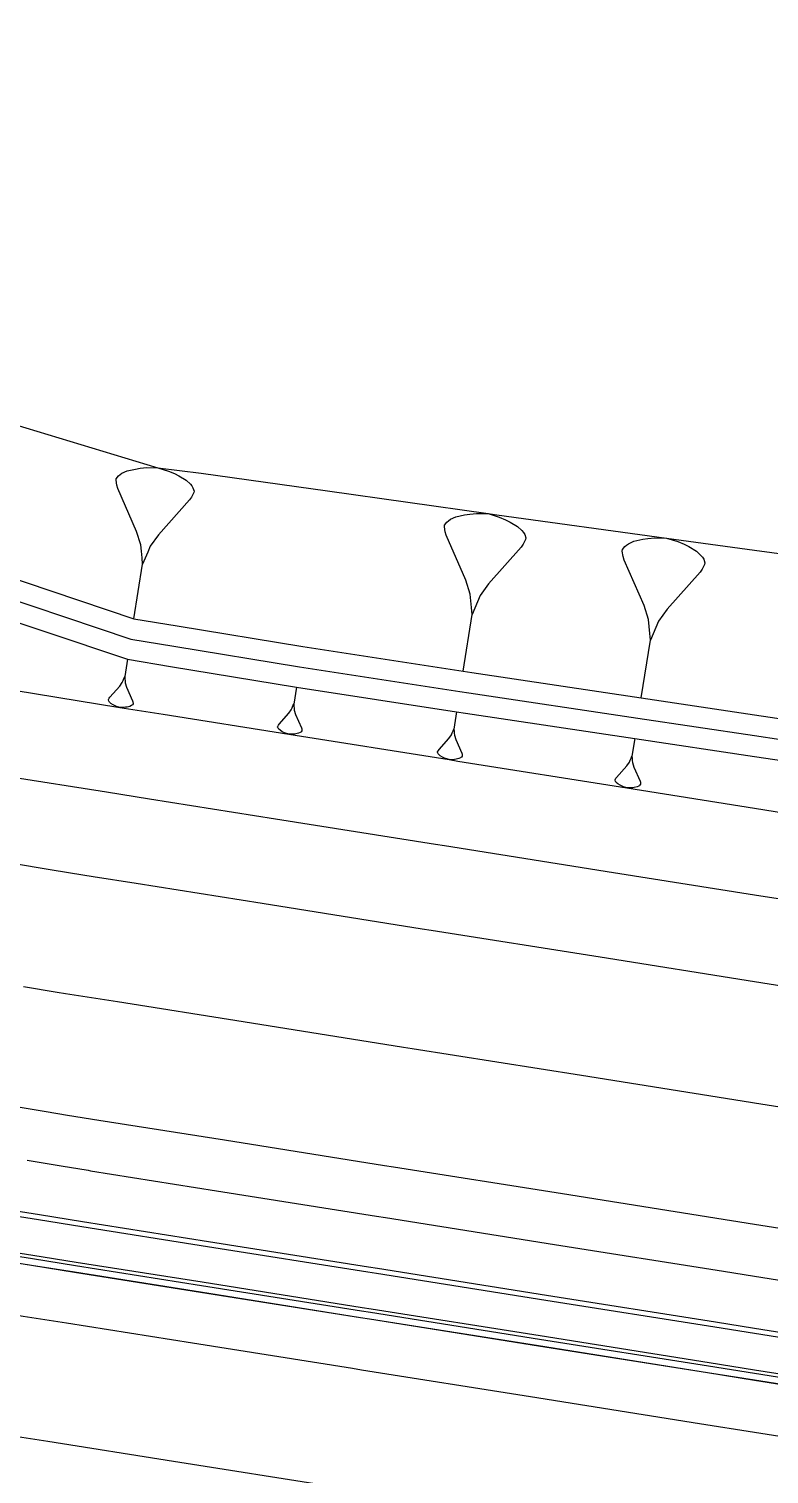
# Model space of a CAD drawing. Extents: x 383808 to 384559, y 802827 to 803490.
# Drawn here: x 384378.8 to 384400.43, y 802957.79 to 803000 of the extents above; entities that cross this region are included whole.
import ezdxf

# ---------------------------------------------------------------- set-up
doc = ezdxf.new("R2010")
doc.units = 0
doc.layers.get('0').update_dxf_attribs({"linetype": 'CONTINUOUS'})

msp = doc.modelspace()

# ---------------------------------------------------------------- linework, layer by layer
at = {"color": 7}
for p, q in [((384381.5177, 802987.0211), (384381.6685, 802987.0904)), ((384381.6685, 802987.0904), (384381.9101, 802987.1452)), ((384381.9101, 802987.1452), (384382.0537, 802987.169)), ((384382.0537, 802987.169), (384382.2426, 802987.1856)), ((384382.2426, 802987.1856), (384382.568, 802987.1806)), ((384382.568, 802987.1806), (384382.8789, 802987.0847)), ((384382.8789, 802987.0847), (384383.0535, 802987.0104)), ((384381.3453, 802986.8155), (384381.3525, 802986.861)), ((384381.3691, 802986.672), (384381.3453, 802986.8155)), ((384381.3525, 802986.861), (384381.4124, 802986.9447)), ((384381.4001, 802986.5739), (384381.3691, 802986.672)), ((384381.4124, 802986.9447), (384381.465, 802986.9829)), ((384381.465, 802986.9829), (384381.5177, 802987.0211)), ((384383.0535, 802987.0104), (384383.1826, 802986.9433)), ((384383.1826, 802986.9433), (384383.3954, 802986.8164)), ((384383.3954, 802986.8164), (384383.5173, 802986.7038)), ((384383.5173, 802986.7038), (384383.5555, 802986.6512)), ((384383.5555, 802986.6512), (384383.5938, 802986.5985)), ((384381.947, 802985.3224), (384381.4001, 802986.5739)), ((384383.4906, 802986.2422), (384382.5832, 802985.2214)), ((384383.5505, 802986.3259), (384383.4906, 802986.2422)), ((384383.6176, 802986.455), (384383.5505, 802986.3259)), ((384383.5938, 802986.5985), (384383.6248, 802986.5004)), ((384383.6248, 802986.5004), (384383.6176, 802986.455)), ((384391.2751, 802985.748), (384391.5275, 802985.8053)), ((384391.5275, 802985.8053), (384391.6774, 802985.8302)), ((384391.6774, 802985.8302), (384391.8748, 802985.8475)), ((384391.8748, 802985.8475), (384392.2146, 802985.8423)), ((384392.2146, 802985.8423), (384392.5393, 802985.7421)), ((384390.9376, 802985.461), (384390.9451, 802985.5085)), ((384390.9625, 802985.3111), (384390.9376, 802985.461)), ((384390.9451, 802985.5085), (384391.0077, 802985.5958)), ((384391.0077, 802985.5958), (384391.0627, 802985.6358)), ((384391.0627, 802985.6358), (384391.1177, 802985.6757)), ((384391.1177, 802985.6757), (384391.2751, 802985.748)), ((384392.5393, 802985.7421), (384392.7216, 802985.6645)), ((384392.7216, 802985.6645), (384392.8564, 802985.5944)), ((384392.8564, 802985.5944), (384393.0787, 802985.4619)), ((384393.0787, 802985.4619), (384393.206, 802985.3443)), ((384382.0711, 802984.93), (384381.947, 802985.3224)), ((384382.5832, 802985.2214), (384382.3438, 802984.8867)), ((384390.9949, 802985.2086), (384390.9625, 802985.3111)), ((384391.566, 802983.9015), (384390.9949, 802985.2086)), ((384393.2407, 802984.9496), (384393.1782, 802984.8622)), ((384393.206, 802985.3443), (384393.246, 802985.2893)), ((384393.3108, 802985.0844), (384393.2407, 802984.9496)), ((384393.246, 802985.2893), (384393.2859, 802985.2343)), ((384393.2859, 802985.2343), (384393.3183, 802985.1319)), ((384393.3183, 802985.1319), (384393.3108, 802985.0844)), ((384396.2619, 802984.9192), (384396.3177, 802984.9597)), ((384396.3177, 802984.9597), (384396.4774, 802985.0331)), ((384396.4774, 802985.0331), (384396.7333, 802985.0911)), ((384396.7333, 802985.0911), (384396.8853, 802985.1164)), ((384396.8853, 802985.1164), (384397.0855, 802985.1339)), ((384397.0855, 802985.1339), (384397.43, 802985.1286)), ((384397.43, 802985.1286), (384397.7593, 802985.027)), ((384397.7593, 802985.027), (384397.9442, 802984.9483)), ((384397.9442, 802984.9483), (384398.081, 802984.8773)), ((384382.0877, 802984.741), (384382.0711, 802984.93)), ((384382.1043, 802984.552), (384382.0877, 802984.741)), ((384382.1209, 802984.363), (384382.1043, 802984.552)), ((384382.1952, 802984.5375), (384382.1209, 802984.363)), ((384382.2695, 802984.7121), (384382.1952, 802984.5375)), ((384382.3438, 802984.8867), (384382.2695, 802984.7121)), ((384393.1782, 802984.8622), (384392.2305, 802983.7961)), ((384396.1351, 802984.742), (384396.1428, 802984.7901)), ((384396.1603, 802984.5899), (384396.1351, 802984.742)), ((384396.1428, 802984.7901), (384396.2062, 802984.8787)), ((384396.1932, 802984.486), (384396.1603, 802984.5899)), ((384396.2062, 802984.8787), (384396.2619, 802984.9192)), ((384398.081, 802984.8773), (384398.3063, 802984.7428)), ((384398.3063, 802984.7428), (384398.4354, 802984.6237)), ((384398.4354, 802984.6237), (384398.4759, 802984.5679)), ((384398.4759, 802984.5679), (384398.5164, 802984.5121)), ((384381.8685, 802982.7724), (384382.1209, 802984.363)), ((384396.7724, 802983.1606), (384396.1932, 802984.486)), ((384398.4072, 802984.1347), (384397.4462, 802983.0537)), ((384398.4706, 802984.2234), (384398.4072, 802984.1347)), ((384398.5417, 802984.3601), (384398.4706, 802984.2234)), ((384398.5164, 802984.5121), (384398.5493, 802984.4082)), ((384398.5493, 802984.4082), (384398.5417, 802984.3601)), ((384391.6956, 802983.4917), (384391.566, 802983.9015)), ((384392.2305, 802983.7961), (384391.9804, 802983.4465)), ((384391.7129, 802983.2943), (384391.6956, 802983.4917)), ((384391.7303, 802983.0969), (384391.7129, 802983.2943)), ((384391.9028, 802983.2642), (384391.8252, 802983.0819)), ((384391.9804, 802983.4465), (384391.9028, 802983.2642)), ((384391.484, 802981.2384), (384391.7476, 802982.8996)), ((384391.7476, 802982.8996), (384391.7303, 802983.0969)), ((384391.8252, 802983.0819), (384391.7476, 802982.8996)), ((384396.9038, 802982.745), (384396.7724, 802983.1606)), ((384397.4462, 802983.0537), (384397.1926, 802982.6992)), ((384396.9214, 802982.5448), (384396.9038, 802982.745)), ((384396.9389, 802982.3447), (384396.9214, 802982.5448)), ((384397.1139, 802982.5143), (384397.0352, 802982.3294)), ((384397.1926, 802982.6992), (384397.1139, 802982.5143)), ((384396.6892, 802980.4599), (384396.9565, 802982.1445)), ((384396.9565, 802982.1445), (384396.9389, 802982.3447)), ((384397.0352, 802982.3294), (384396.9565, 802982.1445)), ((384381.6804, 802981.5872), (384381.6, 802981.0803)), ((384381.1635, 802980.4814), (384381.4527, 802980.8067)), ((384381.4527, 802980.8067), (384381.529, 802980.9134)), ((384381.529, 802980.9134), (384381.5526, 802980.969)), ((384381.5526, 802980.969), (384381.5763, 802981.0247)), ((384381.5763, 802981.0247), (384381.6, 802981.0803)), ((384381.6, 802981.0803), (384381.6053, 802981.0201)), ((384381.6053, 802981.0201), (384381.6106, 802980.9598)), ((384381.6106, 802980.9598), (384381.6159, 802980.8996)), ((384381.6159, 802980.8996), (384381.6554, 802980.7746)), ((384381.6554, 802980.7746), (384381.8297, 802980.3757)), ((384386.6143, 802980.776), (384386.5354, 802980.2791)), ((384381.1207, 802980.3991), (384381.123, 802980.4136)), ((384381.1306, 802980.3679), (384381.1207, 802980.3991)), ((384381.123, 802980.4136), (384381.1444, 802980.4548)), ((384381.1428, 802980.3511), (384381.1306, 802980.3679)), ((384381.155, 802980.3343), (384381.1428, 802980.3511)), ((384381.1444, 802980.4548), (384381.1635, 802980.4814)), ((384381.1938, 802980.2984), (384381.155, 802980.3343)), ((384381.8297, 802980.3757), (384381.8396, 802980.3445)), ((384381.8396, 802980.3445), (384381.8472, 802980.2987)), ((384381.2617, 802980.258), (384381.1938, 802980.2984)), ((384381.3028, 802980.2366), (384381.2617, 802980.258)), ((384381.3584, 802980.2129), (384381.3028, 802980.2366)), ((384381.4575, 802980.1824), (384381.3584, 802980.2129)), ((384381.5612, 802980.1808), (384381.4575, 802980.1824)), ((384381.6214, 802980.1861), (384381.5612, 802980.1808)), ((384381.6672, 802980.1936), (384381.6214, 802980.1861)), ((384381.7442, 802980.2111), (384381.6672, 802980.1936)), ((384381.7922, 802980.2332), (384381.7442, 802980.2111)), ((384381.809, 802980.2454), (384381.7922, 802980.2332)), ((384381.8258, 802980.2576), (384381.809, 802980.2454)), ((384381.8449, 802980.2842), (384381.8258, 802980.2576)), ((384381.8472, 802980.2987), (384381.8449, 802980.2842)), ((384386.1075, 802979.692), (384386.391, 802980.0109)), ((384386.391, 802980.0109), (384386.4658, 802980.1154)), ((384386.4658, 802980.1154), (384386.489, 802980.17)), ((384386.489, 802980.17), (384386.5122, 802980.2245)), ((384386.5122, 802980.2245), (384386.5354, 802980.2791)), ((384386.5354, 802980.2791), (384386.5406, 802980.22)), ((384386.5406, 802980.22), (384386.5458, 802980.161)), ((384386.5458, 802980.161), (384386.551, 802980.1019)), ((384386.551, 802980.1019), (384386.5897, 802979.9793)), ((384386.5897, 802979.9793), (384386.7606, 802979.5883)), ((384391.296, 802980.0532), (384391.216, 802979.5492)), ((384386.0656, 802979.6113), (384386.0678, 802979.6255)), ((384386.0753, 802979.5806), (384386.0656, 802979.6113)), ((384386.0678, 802979.6255), (384386.0888, 802979.6658)), ((384386.0872, 802979.5642), (384386.0753, 802979.5806)), ((384386.0991, 802979.5477), (384386.0872, 802979.5642)), ((384386.0888, 802979.6658), (384386.1075, 802979.692)), ((384386.1372, 802979.5126), (384386.0991, 802979.5477)), ((384386.2037, 802979.4729), (384386.1372, 802979.5126)), ((384386.2441, 802979.452), (384386.2037, 802979.4729)), ((384386.7403, 802979.4606), (384386.7239, 802979.4486)), ((384386.7568, 802979.4725), (384386.7403, 802979.4606)), ((384386.7755, 802979.4986), (384386.7568, 802979.4725)), ((384386.7606, 802979.5883), (384386.7703, 802979.5577)), ((384386.7703, 802979.5577), (384386.7777, 802979.5128)), ((384386.7777, 802979.5128), (384386.7755, 802979.4986)), ((384391.1689, 802979.4386), (384391.1925, 802979.4939)), ((384391.1925, 802979.4939), (384391.216, 802979.5492)), ((384391.216, 802979.5492), (384391.2213, 802979.4893)), ((384391.2213, 802979.4893), (384391.2265, 802979.4294)), ((384386.2986, 802979.4288), (384386.2441, 802979.452)), ((384386.3957, 802979.3988), (384386.2986, 802979.4288)), ((384386.4974, 802979.3972), (384386.3957, 802979.3988)), ((384386.5564, 802979.4024), (384386.4974, 802979.3972)), ((384386.6013, 802979.4098), (384386.5564, 802979.4024)), ((384386.6768, 802979.427), (384386.6013, 802979.4098)), ((384386.7239, 802979.4486), (384386.6768, 802979.427)), ((384390.782, 802978.9538), (384391.0695, 802979.2772)), ((384391.0695, 802979.2772), (384391.1454, 802979.3832)), ((384391.1454, 802979.3832), (384391.1689, 802979.4386)), ((384391.2265, 802979.4294), (384391.2318, 802979.3695)), ((384391.2318, 802979.3695), (384391.2711, 802979.2452)), ((384391.2711, 802979.2452), (384391.4444, 802978.8486)), ((384396.5012, 802979.2748), (384396.4185, 802978.7541)), ((384390.7395, 802978.8719), (384390.7417, 802978.8863)), ((384390.7493, 802978.8408), (384390.7395, 802978.8719)), ((384390.7417, 802978.8863), (384390.763, 802978.9272)), ((384390.7614, 802978.8242), (384390.7493, 802978.8408)), ((384390.7735, 802978.8075), (384390.7614, 802978.8242)), ((384390.763, 802978.9272), (384390.782, 802978.9538)), ((384390.8122, 802978.7718), (384390.7735, 802978.8075)), ((384390.8796, 802978.7316), (384390.8122, 802978.7718)), ((384390.9205, 802978.7103), (384390.8796, 802978.7316)), ((384390.9758, 802978.6868), (384390.9205, 802978.7103)), ((384391.0743, 802978.6564), (384390.9758, 802978.6868)), ((384391.1774, 802978.6548), (384391.0743, 802978.6564)), ((384391.2373, 802978.6601), (384391.1774, 802978.6548)), ((384391.2828, 802978.6676), (384391.2373, 802978.6601)), ((384391.3594, 802978.685), (384391.2828, 802978.6676)), ((384391.4071, 802978.7069), (384391.3594, 802978.685)), ((384391.4238, 802978.719), (384391.4071, 802978.7069)), ((384391.4405, 802978.7312), (384391.4238, 802978.719)), ((384391.4595, 802978.7577), (384391.4405, 802978.7312)), ((384391.4444, 802978.8486), (384391.4542, 802978.8176)), ((384391.4542, 802978.8176), (384391.4617, 802978.7721)), ((384391.4617, 802978.7721), (384391.4595, 802978.7577)), ((384396.3456, 802978.5826), (384396.3699, 802978.6397)), ((384396.3699, 802978.6397), (384396.3942, 802978.6969)), ((384396.3942, 802978.6969), (384396.4185, 802978.7541)), ((384396.4185, 802978.7541), (384396.424, 802978.6922)), ((384396.424, 802978.6922), (384396.4294, 802978.6303)), ((384396.4294, 802978.6303), (384396.4348, 802978.5684)), ((384395.9701, 802978.1388), (384396.2672, 802978.473)), ((384396.2672, 802978.473), (384396.3456, 802978.5826)), ((384396.4348, 802978.5684), (384396.4755, 802978.44)), ((384396.4755, 802978.44), (384396.6545, 802978.0302)), ((384395.9262, 802978.0543), (384395.9286, 802978.0692)), ((384395.9363, 802978.0222), (384395.9262, 802978.0543)), ((384395.9286, 802978.0692), (384395.9505, 802978.1114)), ((384395.9489, 802978.0049), (384395.9363, 802978.0222)), ((384395.9614, 802977.9877), (384395.9489, 802978.0049)), ((384395.9505, 802978.1114), (384395.9701, 802978.1388)), ((384396.0013, 802977.9509), (384395.9614, 802977.9877)), ((384396.071, 802977.9093), (384396.0013, 802977.9509)), ((384396.1132, 802977.8873), (384396.071, 802977.9093)), ((384396.1704, 802977.863), (384396.1132, 802977.8873)), ((384396.2722, 802977.8316), (384396.1704, 802977.863)), ((384396.3787, 802977.83), (384396.2722, 802977.8316)), ((384396.4406, 802977.8354), (384396.3787, 802977.83)), ((384396.4875, 802977.8432), (384396.4406, 802977.8354)), ((384396.5667, 802977.8612), (384396.4875, 802977.8432)), ((384396.616, 802977.8838), (384396.5667, 802977.8612)), ((384396.6333, 802977.8963), (384396.616, 802977.8838)), ((384396.6505, 802977.9089), (384396.6333, 802977.8963)), ((384396.6701, 802977.9363), (384396.6505, 802977.9089)), ((384396.6545, 802978.0302), (384396.6647, 802977.9981)), ((384396.6647, 802977.9981), (384396.6724, 802977.9511)), ((384396.6724, 802977.9511), (384396.6701, 802977.9363))]:
    msp.add_line(p, q, dxfattribs=at)
at = {"color": 1, "linetype": 'CONTINUOUS'}
for points in [[(384333.5541, 803000), (384333.9297, 802999.7044), (384338.4757, 802996.4489), (384343.0745, 802993.5265), (384344.257, 802992.8307), (384347.7225, 802990.9142), (384352.4169, 802988.5941), (384357.1555, 802986.5522), (384361.9365, 802984.7776), (384366.7586, 802983.2622), (384371.6209, 802982.0003), (384376.5228, 802980.9879), (384381.4575, 802980.1824), (384382.7188, 802979.9822), (384386.3957, 802979.3988), (384391.0743, 802978.6564), (384391.334, 802978.6152), (384396.2722, 802977.8316), (384400, 802977.2401)], [(384342.9656, 803000), (384343.9865, 802999.274), (384345.1545, 802998.4873), (384348.5749, 802996.286), (384353.2048, 802993.5595), (384357.8786, 802991.1094), (384362.5987, 802988.9509), (384367.3676, 802987.1004), (384372.1882, 802985.5759), (384377.0619, 802984.3854), (384381.8685, 802982.7724), (384383.1279, 802982.5604), (384386.8023, 802981.9612), (384391.484, 802981.2384), (384391.744, 802981.1995), (384396.6892, 802980.4599), (384400, 802979.9648)], [(384400, 802979.9648), (384401.6344, 802979.7204), (384406.5796, 802978.9809), (384411.5249, 802978.2414), (384416.4701, 802977.5018), (384421.4153, 802976.7623), (384426.3605, 802976.0228), (384431.3057, 802975.2832), (384436.2509, 802974.5437), (384441.1961, 802973.8042), (384446.1413, 802973.0646), (384451.0865, 802972.3251), (384456.0317, 802971.5856), (384460.9456, 802970.6486), (384465.9326, 802970.1727), (384470.8778, 802969.4331), (384475.8231, 802968.6936), (384480.7683, 802967.9541), (384485.7135, 802967.2145), (384490.6587, 802966.475), (384495.6039, 802965.7355), (384500, 802965.0781)], [(384400, 802977.2401), (384401.2104, 802977.048), (384406.1486, 802976.2645), (384411.0868, 802975.4809), (384416.025, 802974.6973), (384420.9633, 802973.9137), (384425.9015, 802973.1301), (384430.8397, 802972.3465), (384435.7779, 802971.563), (384440.7161, 802970.7794), (384445.6544, 802969.9958), (384450.5926, 802969.2122), (384455.5308, 802968.4286), (384457.5061, 802968.1152), (384460.375, 802967.0525)], [(384359.3078, 802968.2114), (384364.2686, 802967.5703), (384369.2068, 802966.7867), (384374.145, 802966.0031), (384379.0833, 802965.2196), (384380.3445, 802965.0194), (384384.0215, 802964.436), (384388.7001, 802963.6936), (384388.9597, 802963.6524), (384393.8979, 802962.8688), (384398.8361, 802962.0852), (384400, 802961.9006)], [(384359.3313, 802968.3595), (384364.2921, 802967.7185), (384369.2303, 802966.9349), (384374.1686, 802966.1513), (384379.1068, 802965.3677), (384380.368, 802965.1676), (384384.045, 802964.5841), (384388.7236, 802963.8417), (384388.9832, 802963.8005), (384393.9214, 802963.017), (384398.8596, 802962.2334), (384400, 802962.0524)], [(384373.9343, 802964.6748), (384378.8725, 802963.8912), (384380.1337, 802963.6911), (384383.8107, 802963.1076), (384388.4893, 802962.3652), (384388.7489, 802962.324), (384393.6871, 802961.5404), (384398.6254, 802960.7569), (384400, 802960.5387)], [(384400, 802962.0524), (384403.7979, 802961.4498), (384408.7361, 802960.6662), (384413.6743, 802959.8826), (384418.6125, 802959.0991), (384423.5507, 802958.3155), (384428.489, 802957.5319), (384433.4272, 802956.7483), (384438.3654, 802955.9647), (384443.3036, 802955.1811), (384448.2418, 802954.3976), (384453.18, 802953.614), (384458.1183, 802952.8304), (384463.0565, 802952.0468), (384467.9947, 802951.2632), (384472.9329, 802950.4797), (384477.8711, 802949.6961), (384482.8094, 802948.9125), (384487.7476, 802948.1289), (384492.6858, 802947.3453), (384497.624, 802946.5617), (384500, 802946.1847)], [(384400, 802961.9006), (384403.7744, 802961.3017), (384408.7126, 802960.5181), (384413.6508, 802959.7345), (384418.589, 802958.9509), (384423.5272, 802958.1673), (384428.4654, 802957.3837), (384433.4037, 802956.6002), (384438.3419, 802955.8166), (384443.2801, 802955.033), (384448.2183, 802954.2494), (384453.1565, 802953.4658), (384458.0948, 802952.6823), (384463.033, 802951.8987), (384467.9712, 802951.1151), (384472.9094, 802950.3315), (384477.8476, 802949.5479), (384482.7858, 802948.7643), (384487.7241, 802947.9808), (384492.6623, 802947.1972), (384497.6005, 802946.4136), (384500, 802946.0329)], [(384400, 802960.5387), (384403.5636, 802959.9733), (384408.5018, 802959.1897), (384413.44, 802958.4061), (384418.3782, 802957.6225), (384423.3164, 802956.8389), (384428.2547, 802956.0554), (384433.1929, 802955.2718), (384438.1311, 802954.4882), (384443.0693, 802953.7046), (384448.0075, 802952.921), (384452.9458, 802952.1375), (384457.884, 802951.3539)]]:
    msp.add_lwpolyline(points, dxfattribs=at)
at = {"color": 7, "linetype": 'CONTINUOUS'}
for points in [[(384341.111, 803000), (384343.7984, 802998.0888), (384344.9665, 802997.3021), (384348.3869, 802995.1008), (384353.0168, 802992.3743), (384357.6906, 802989.9242), (384362.4106, 802987.7657), (384367.1795, 802985.9152), (384372.0002, 802984.3908), (384376.8738, 802983.2003), (384381.6804, 802981.5872), (384382.9398, 802981.3752), (384386.6143, 802980.776), (384391.296, 802980.0532), (384391.556, 802980.0143), (384396.5012, 802979.2748), (384400, 802978.7515)], [(384342.0383, 803000), (384343.8925, 802998.6814), (384345.0605, 802997.8947), (384348.4809, 802995.6934), (384353.1108, 802992.9669), (384357.7846, 802990.5168), (384362.5046, 802988.3583), (384367.2736, 802986.5078), (384372.0942, 802984.9834), (384376.9679, 802983.7928), (384381.7745, 802982.1798), (384383.0338, 802981.9678), (384386.7083, 802981.3686), (384391.39, 802980.6458), (384391.65, 802980.6069), (384396.5952, 802979.8674), (384400, 802979.3582)], [(384350.7416, 803000), (384353.9187, 802998.0584), (384358.5859, 802995.5665), (384363.2958, 802993.3443), (384368.0337, 802991.2982), (384372.8412, 802989.6907), (384377.7371, 802988.6404), (384382.568, 802987.1806), (384383.8361, 802987.0235), (384387.5242, 802986.5104), (384392.2146, 802985.8423), (384392.4751, 802985.8066), (384397.43, 802985.1286), (384400, 802984.7769)], [(384400, 802984.7769), (384402.385, 802984.4506), (384407.3349, 802983.7407), (384412.2432, 802982.7683), (384417.1412, 802981.7313), (384422.0586, 802980.8167), (384426.9821, 802979.9403), (384431.9056, 802979.0638), (384436.8337, 802978.2163), (384441.7496, 802977.2926), (384446.6633, 802976.3543), (384451.577, 802975.4159), (384456.4865, 802974.4518), (384461.36, 802973.2604), (384466.3066, 802972.5296), (384471.2123, 802971.5407), (384476.125, 802970.5962)], [(384400, 802979.3582), (384401.5404, 802979.1278), (384406.4856, 802978.3883), (384411.4308, 802977.6488), (384416.376, 802976.9092), (384421.3212, 802976.1697), (384426.2664, 802975.4302), (384431.2117, 802974.6906), (384436.1569, 802973.9511), (384441.1021, 802973.2116), (384446.0473, 802972.472), (384450.9925, 802971.7325), (384455.9377, 802970.993), (384460.8516, 802970.056), (384465.8386, 802969.5801), (384470.7838, 802968.8406), (384475.729, 802968.101), (384480.6742, 802967.3615), (384485.6194, 802966.622), (384490.5646, 802965.8824), (384495.5099, 802965.1429), (384500, 802964.4714)], [(384400, 802978.7515), (384401.4464, 802978.5352), (384406.3916, 802977.7957), (384411.3368, 802977.0562), (384416.282, 802976.3166), (384421.2272, 802975.5771), (384426.1724, 802974.8376), (384431.1176, 802974.0981), (384436.0628, 802973.3585), (384441.008, 802972.619), (384445.9532, 802971.8795), (384450.8985, 802971.1399), (384455.8437, 802970.4004), (384460.7575, 802969.4634), (384465.7446, 802968.9875), (384470.6898, 802968.248), (384475.635, 802967.5084), (384480.5802, 802966.7689), (384485.5254, 802966.0294), (384490.4706, 802965.2898), (384495.4158, 802964.5503), (384500, 802963.8648)], [(384378.3751, 802975.6229), (384379.3609, 802975.4547), (384380.0157, 802975.3486), (384380.6739, 802975.2441), (384381.9352, 802975.044), (384385.6122, 802974.4606), (384390.2907, 802973.7182), (384390.5504, 802973.677), (384395.4886, 802972.8934), (384400, 802972.1775)], [(384378.6382, 802972.03), (384379.6248, 802971.8671), (384379.8736, 802971.8273), (384380.1254, 802971.7874), (384381.3867, 802971.5873), (384385.0636, 802971.0038), (384389.7422, 802970.2614), (384390.0019, 802970.2202), (384394.9401, 802969.4366), (384399.8783, 802968.6531), (384400, 802968.6338)], [(384400, 802972.1775), (384400.4268, 802972.1098), (384405.365, 802971.3262), (384410.3032, 802970.5427), (384415.2415, 802969.7591), (384420.1797, 802968.9755), (384425.1179, 802968.1919), (384430.0561, 802967.4083), (384434.9943, 802966.6247), (384439.9326, 802965.8412), (384444.8708, 802965.0576), (384449.809, 802964.274), (384454.7472, 802963.4904), (384459.6854, 802962.7068), (384464.6236, 802961.9233), (384469.5619, 802961.1397), (384474.5001, 802960.3561), (384479.4383, 802959.5725), (384484.3765, 802958.7889), (384489.3147, 802958.0053), (384494.253, 802957.2218), (384499.1912, 802956.4382), (384500, 802956.3098)], [(384378.3145, 802968.5403), (384379.3009, 802968.3759), (384379.9311, 802968.2744), (384380.8382, 802968.1305), (384384.5151, 802967.5471), (384389.1937, 802966.8047), (384389.4534, 802966.7635), (384394.3916, 802965.9799), (384399.3298, 802965.1963), (384400, 802965.09)], [(384400, 802968.6338), (384404.8165, 802967.8695), (384409.7547, 802967.0859), (384414.693, 802966.3023), (384419.6312, 802965.5187), (384424.5694, 802964.7352), (384429.5076, 802963.9516), (384434.4458, 802963.168), (384439.384, 802962.3844), (384444.3223, 802961.6008), (384449.2605, 802960.8172), (384454.1987, 802960.0337), (384459.1369, 802959.2501), (384464.0751, 802958.4665), (384469.0134, 802957.6829), (384473.9516, 802956.8993), (384478.8898, 802956.1158), (384483.828, 802955.3322), (384488.7662, 802954.5486), (384493.7044, 802953.765), (384498.6427, 802952.9814), (384500, 802952.7661)], [(384373.9648, 802964.8674), (384378.903, 802964.0838), (384380.1643, 802963.8836), (384383.8413, 802963.3002), (384388.5199, 802962.5578), (384388.7795, 802962.5166), (384393.7177, 802961.733), (384398.6559, 802960.9494), (384400, 802960.7362)], [(384373.9805, 802964.9661), (384378.9187, 802964.1825), (384380.18, 802963.9824), (384383.8569, 802963.399), (384388.5355, 802962.6566), (384388.7951, 802962.6154), (384393.7334, 802961.8318), (384398.6716, 802961.0482), (384400, 802960.8374)], [(384400, 802965.09), (384404.268, 802964.4127), (384409.2062, 802963.6292), (384414.1444, 802962.8456), (384419.0827, 802962.062), (384424.0209, 802961.2784), (384428.9591, 802960.4948), (384433.8973, 802959.7112), (384438.8355, 802958.9277), (384443.7738, 802958.1441), (384448.712, 802957.3605), (384453.6502, 802956.5769), (384458.5884, 802955.7933), (384463.5266, 802955.0098), (384468.4649, 802954.2262), (384473.4031, 802953.4426), (384478.3413, 802952.659), (384483.2795, 802951.8754), (384488.2177, 802951.0918), (384493.1559, 802950.3083), (384498.0942, 802949.5247), (384500, 802949.2223)], [(384378.6366, 802962.4048), (384379.8979, 802962.2046), (384383.5748, 802961.6212), (384388.2534, 802960.8788), (384388.5131, 802960.8376), (384393.4513, 802960.054), (384398.3895, 802959.2705), (384400, 802959.0149)], [(384400, 802960.8374), (384403.6098, 802960.2646), (384408.548, 802959.481), (384413.4862, 802958.6975), (384418.4245, 802957.9139), (384423.3627, 802957.1303), (384428.3009, 802956.3467), (384433.2391, 802955.5631), (384438.1773, 802954.7796), (384443.1156, 802953.996), (384448.0538, 802953.2124), (384452.992, 802952.4288), (384457.9302, 802951.6452)], [(384400, 802960.7362), (384403.5941, 802960.1659), (384408.5324, 802959.3823), (384413.4706, 802958.5987), (384418.4088, 802957.8151), (384423.347, 802957.0315), (384428.2852, 802956.248), (384433.2234, 802955.4644), (384438.1617, 802954.6808), (384443.0999, 802953.8972), (384448.0381, 802953.1136), (384452.9763, 802952.33), (384457.9145, 802951.5465)], [(384378.0881, 802958.948), (384379.3494, 802958.7479), (384383.0263, 802958.1644), (384387.7049, 802957.4221)], [(384400, 802959.0149), (384403.3277, 802958.4869), (384408.2659, 802957.7033), (384413.2042, 802956.9197), (384418.1424, 802956.1361), (384423.0806, 802955.3525), (384428.0188, 802954.569), (384432.957, 802953.7854), (384437.8952, 802953.0018), (384442.8335, 802952.2182), (384447.7717, 802951.4346), (384452.7099, 802950.6511), (384457.6481, 802949.8675), (384462.5863, 802949.0839), (384467.5246, 802948.3003), (384472.4628, 802947.5167), (384477.401, 802946.7331), (384482.3392, 802945.9496), (384487.2774, 802945.166), (384492.2156, 802944.3824), (384497.1539, 802943.5988), (384500, 802943.1472)]]:
    msp.add_lwpolyline(points, dxfattribs=at)
at = {"color": 2, "linetype": 'CONTINUOUS'}
for points in [[(384378.2118, 802978.1661), (384381.0657, 802977.7133), (384382.327, 802977.5131), (384386.0039, 802976.9297), (384390.6825, 802976.1873), (384390.9422, 802976.1461), (384395.8804, 802975.3625), (384400, 802974.7088)], [(384400, 802974.7088), (384400.8186, 802974.5789), (384405.7568, 802973.7953), (384410.695, 802973.0118), (384415.6333, 802972.2282), (384420.5715, 802971.4446), (384425.5097, 802970.661), (384430.4479, 802969.8774), (384435.3861, 802969.0939), (384440.3243, 802968.3103), (384445.2626, 802967.5267), (384450.2008, 802966.7431), (384455.139, 802965.9595), (384460.0772, 802965.1759), (384465.0154, 802964.3924), (384469.9537, 802963.6088), (384474.8919, 802962.8252), (384479.8301, 802962.0416), (384484.7683, 802961.258), (384489.7065, 802960.4745), (384494.6447, 802959.6909), (384499.583, 802958.9073), (384500, 802958.8411)], [(384378.7524, 802966.9544), (384379.7386, 802966.7885), (384380.5262, 802966.6612), (384380.6031, 802966.649), (384384.2801, 802966.0656), (384388.9587, 802965.3232), (384389.2183, 802965.282), (384394.1565, 802964.4984), (384399.0947, 802963.7148), (384400, 802963.5712)], [(384373.9335, 802964.6698), (384378.8717, 802963.8862), (384380.133, 802963.6861), (384383.8099, 802963.1027), (384388.4885, 802962.3603), (384388.7481, 802962.3191), (384393.6864, 802961.5355), (384398.6246, 802960.7519), (384400, 802960.5337)], [(384400, 802963.5712), (384404.0329, 802962.9313), (384408.9712, 802962.1477), (384413.9094, 802961.3641), (384418.8476, 802960.5805), (384423.7858, 802959.7969), (384428.724, 802959.0134), (384433.6622, 802958.2298), (384438.6005, 802957.4462), (384443.5387, 802956.6626), (384448.4769, 802955.879), (384453.4151, 802955.0954), (384458.3533, 802954.3119), (384463.2916, 802953.5283), (384468.2298, 802952.7447), (384473.168, 802951.9611), (384478.1062, 802951.1775), (384483.0444, 802950.394), (384487.9826, 802949.6104), (384492.9209, 802948.8268), (384497.8591, 802948.0432), (384500, 802947.7035)], [(384400, 802960.5337), (384403.5628, 802959.9683), (384408.501, 802959.1848), (384413.4392, 802958.4012), (384418.3774, 802957.6176), (384423.3157, 802956.834), (384428.2539, 802956.0504), (384433.1921, 802955.2668), (384438.1303, 802954.4833), (384443.0685, 802953.6997), (384448.0068, 802952.9161), (384452.945, 802952.1325), (384457.8832, 802951.3489), (384462.8214, 802950.5654), (384467.7596, 802949.7818), (384472.6978, 802948.9982), (384477.6361, 802948.2146), (384482.5743, 802947.431), (384487.5125, 802946.6474), (384492.4507, 802945.8639), (384497.3889, 802945.0803), (384500, 802944.666)]]:
    msp.add_lwpolyline(points, dxfattribs=at)
at = {"color": 3, "linetype": 'CONTINUOUS'}
for points in [[(384311.4739, 802973.062), (384314.4398, 802972.5913), (384319.378, 802971.8078), (384324.3162, 802971.0242), (384329.2544, 802970.2406), (384334.1927, 802969.457), (384339.1309, 802968.6734), (384340.392, 802968.4733), (384344.0691, 802967.8899), (384349.0073, 802967.1063), (384353.9455, 802966.3227), (384358.8838, 802965.5391), (384363.822, 802964.7555), (384368.7602, 802963.9719), (384373.6984, 802963.1884), (384378.6366, 802962.4048), (384379.8979, 802962.2046), (384383.5748, 802961.6212), (384388.2534, 802960.8788), (384388.5131, 802960.8376), (384393.4513, 802960.054), (384398.3895, 802959.2705), (384400, 802959.0149)], [(384400, 802959.0149), (384403.3277, 802958.4869), (384408.2659, 802957.7033), (384413.2042, 802956.9197), (384418.1424, 802956.1361), (384423.0806, 802955.3525), (384428.0188, 802954.569), (384432.957, 802953.7854), (384437.8952, 802953.0018), (384442.8335, 802952.2182), (384447.7717, 802951.4346), (384452.7099, 802950.6511), (384457.6481, 802949.8675), (384462.5863, 802949.0839), (384467.5246, 802948.3003), (384472.4628, 802947.5167), (384477.401, 802946.7331), (384482.3392, 802945.9496), (384487.2774, 802945.166), (384492.2156, 802944.3824), (384497.1539, 802943.5988), (384500, 802943.1472)]]:
    msp.add_lwpolyline(points, dxfattribs=at)

doc.saveas('drawing.dxf')
